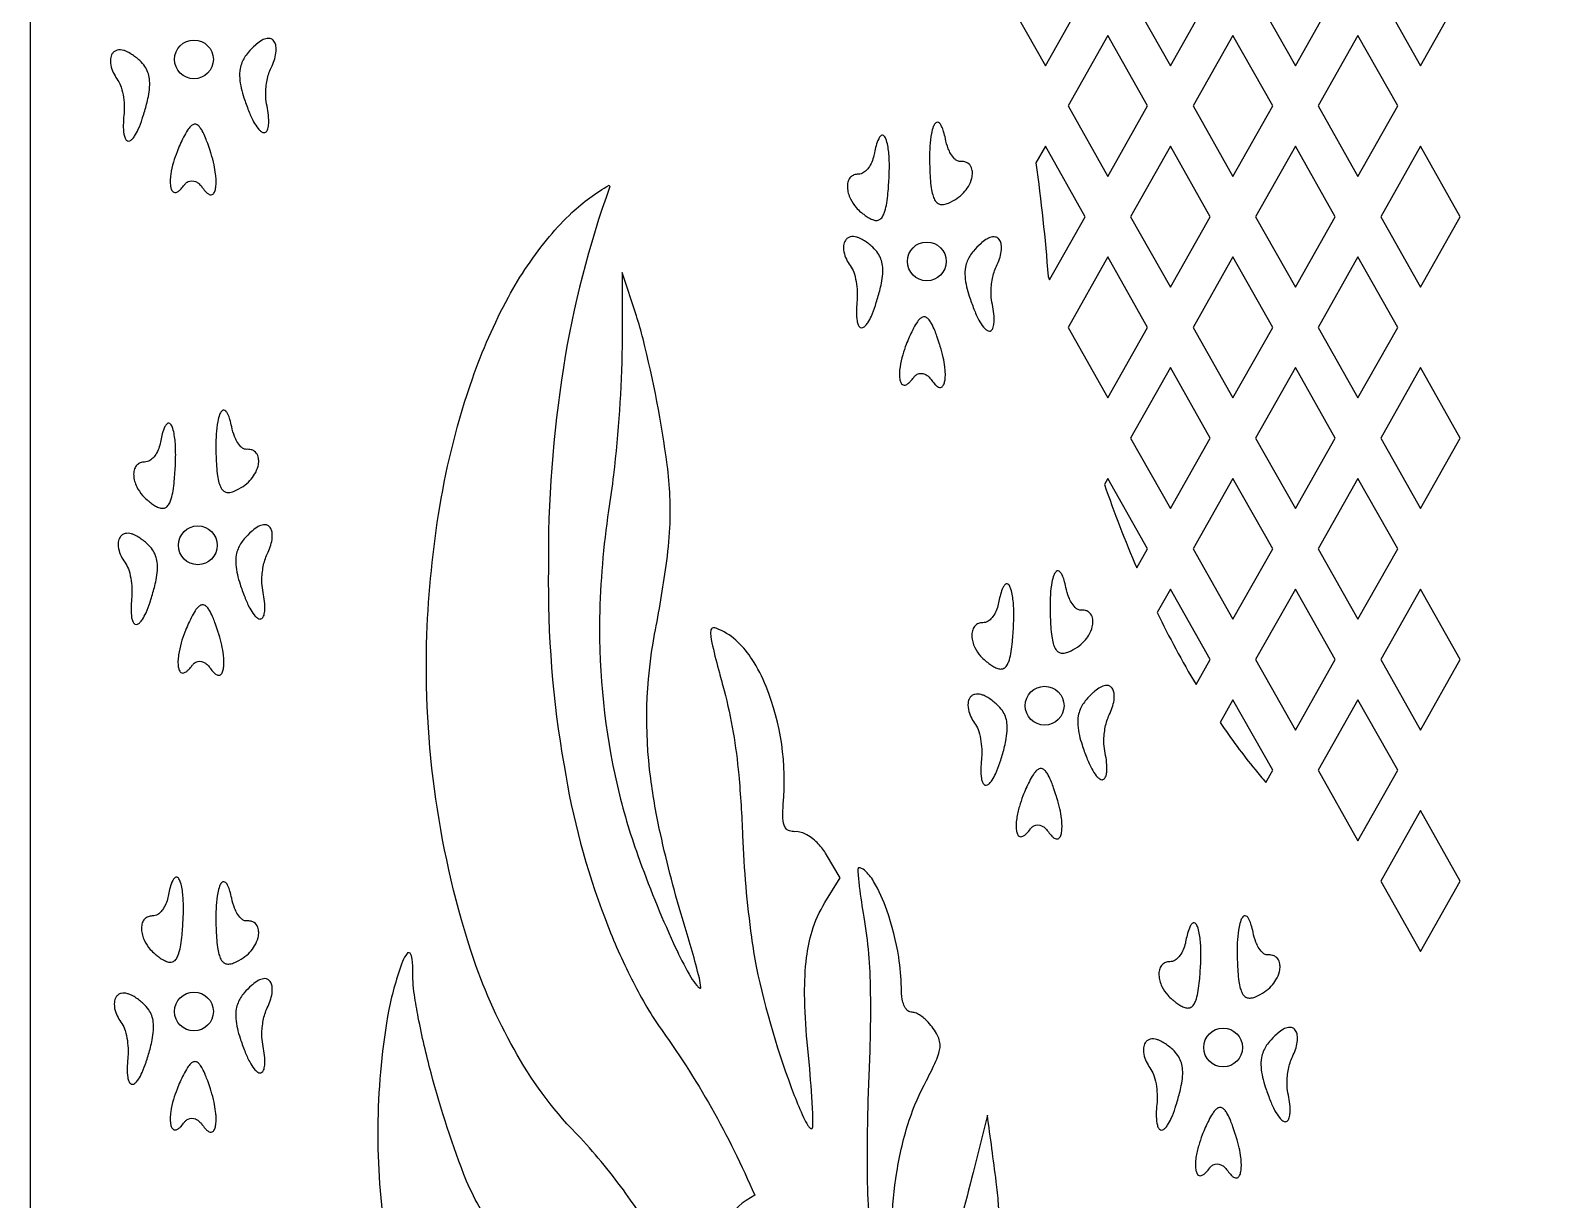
# Model space of a CAD drawing. Header units: millimetres. Extents: x 0 to 1000, y 0 to 2000.
# Drawn here: x 0 to 490, y 1111.4 to 1491.1 of the extents above; entities that cross this region are included whole.
import ezdxf

# ---------------------------------------------------------------- set-up
doc = ezdxf.new("R2010")
doc.units = ezdxf.units.MM
doc.layers.add('Layer_1', color=70, linetype='Continuous')

msp = doc.modelspace()

# ---------------------------------------------------------------- linework, layer by layer
at = {"layer": 'Layer_1'}
for points in [[(500, 0), (1000, 0), (1000, 2000), (500, 2000), (0, 2000), (0, 0)], [(316.8, 1502.42), (329.72, 1479.55), (342.65, 1502.42), (329.72, 1525.3)], [(357.41, 1502.42), (370.34, 1479.55), (383.26, 1502.42), (370.34, 1525.3)], [(398.03, 1502.42), (410.95, 1479.55), (423.88, 1502.42), (410.95, 1525.3)], [(438.64, 1502.42), (451.57, 1479.55), (464.49, 1502.42), (451.57, 1525.3)], [(337.11, 1466.48), (350.03, 1443.6), (362.95, 1466.48), (350.03, 1489.35)], [(377.72, 1466.48), (390.64, 1443.6), (403.57, 1466.48), (390.64, 1489.35)], [(418.34, 1466.48), (431.26, 1443.6), (444.18, 1466.48), (431.26, 1489.35)], [(357.41, 1430.53), (370.34, 1407.66), (383.26, 1430.53), (370.34, 1453.41)], [(398.03, 1430.53), (410.95, 1407.66), (423.88, 1430.53), (410.95, 1453.41)], [(438.64, 1430.53), (451.57, 1407.66), (464.49, 1430.53), (451.57, 1453.41)], [(337.11, 1394.59), (350.03, 1371.71), (362.95, 1394.59), (350.03, 1417.46)], [(377.72, 1394.59), (390.64, 1371.71), (403.57, 1394.59), (390.64, 1417.46)], [(418.34, 1394.59), (431.26, 1371.71), (444.18, 1394.59), (431.26, 1417.46)], [(357.41, 1358.64), (370.34, 1335.77), (383.26, 1358.64), (370.34, 1381.52)], [(398.03, 1358.64), (410.95, 1335.77), (423.88, 1358.64), (410.95, 1381.52)], [(438.64, 1358.64), (451.57, 1335.77), (464.49, 1358.64), (451.57, 1381.52)], [(377.72, 1322.7), (390.64, 1299.82), (403.57, 1322.7), (390.64, 1345.57)], [(418.34, 1322.7), (431.26, 1299.82), (444.18, 1322.7), (431.26, 1345.57)], [(398.03, 1286.75), (410.95, 1263.88), (423.88, 1286.75), (410.95, 1309.63)], [(438.64, 1286.75), (451.57, 1263.88), (464.49, 1286.75), (451.57, 1309.63)], [(418.34, 1250.81), (431.26, 1227.93), (444.18, 1250.81), (431.26, 1273.68)], [(438.64, 1214.86), (451.57, 1191.99), (464.49, 1214.86), (451.57, 1237.74)]]:
    msp.add_lwpolyline(points, close=True, dxfattribs=at)
for points in [[(73.34, 1486.38, 0.038793), (73.14, 1486.2, 0.04078), (70.77, 1483.8, 0.032761), (69.61, 1482.21, 0.038108), (68.77, 1480.57, 0.047017), (68.19, 1478.61, 0.063371), (68.05, 1475.5, 0.04056), (68.56, 1472.24, 0.021983), (69.44, 1469.14, 0.015639), (70.94, 1464.96, 0.032929), (72.56, 1461.38, 0.052371), (74.04, 1459.13, 0.021125), (74.5, 1458.61, 0.056068), (75.18, 1458.08, 0.156078), (75.98, 1457.82, 0.103074), (76.2, 1457.85, 0.164159), (76.82, 1458.3, 0.060745), (77.06, 1458.72, 0.057886), (77.31, 1459.51, 0.049936), (77.49, 1461.15, 0.039473), (77.31, 1464.24, 0.018341), (76.81, 1467.16, -0.049266), (76.52, 1470.27, -0.049633), (76.98, 1474.88, -0.06804), (78.28, 1478.91, 0.02813), (79.24, 1481.24, 0.041221), (79.81, 1483.64, 0.07491), (79.81, 1485.98, 0.080987), (79.4, 1487.21, 0.072835), (78.91, 1487.85, 0.118953), (77.97, 1488.36, 0.098647), (77.01, 1488.4, 0.094901), (75.3, 1487.81, 0.056161), (73.54, 1486.56, 0.035978)], [(36.52, 1462.7, 0.014943), (37.81, 1467.06, 0.014021), (38.38, 1469.54, 0.029729), (38.79, 1472.62, 0.046587), (38.73, 1475.3, 0.120005), (37.24, 1479.31, 0.056393), (35.58, 1481.21, 0.041882), (32.84, 1483.32, 0.050278), (31.28, 1484.18, 0.024175), (30.38, 1484.51, 0.12611), (28.28, 1484.59, 0.083956), (27.36, 1484.18, 0.088266), (26.67, 1483.46, 0.107088), (26.08, 1481.79, 0.098044), (26.35, 1479.04, 0.057263), (27.28, 1476.76, 0.03503), (28.52, 1474.8, -0.074013), (29.59, 1472.53, -0.069886), (30.55, 1465.97, -0.025838), (30.43, 1463.45, 0.020619), (30.24, 1460.29, 0.045193), (30.44, 1457.29, 0.053308), (30.81, 1456.06, 0.040728), (31.04, 1455.62, 0.084113), (31.39, 1455.26, 0.055747), (31.59, 1455.14, 0.188251), (32.38, 1455.18, 0.078057), (33.1, 1455.7, 0.060364), (33.91, 1456.7, 0.039837), (35.11, 1458.91, 0.028039), (36.4, 1462.32, 0.000156)], [(58.64, 1451.32, 0.018198), (58.52, 1451.69, 0.009426), (57.66, 1454.27, 0.006986), (56.97, 1456.09, 0.028038), (55.9, 1458.38, 0.040802), (55.13, 1459.54, 0.06597), (54.52, 1460.16, 0.060097), (54.04, 1460.45, 0.187513), (53.01, 1460.45, 0.089629), (52.22, 1459.95, 0.064209), (51.09, 1458.59, 0.03148), (49.79, 1456.31, 0.022134), (47.69, 1451.61, 0.022417), (46.53, 1448.22, 0.032786), (45.67, 1444.27, 0.027092), (45.49, 1442.19, 0.042974), (45.59, 1440.37, 0.058106), (45.91, 1439.25, 0.073107), (46.2, 1438.77, 0.115381), (46.7, 1438.44, 0.167601), (47.37, 1438.42, 0.076347), (48.32, 1438.91, 0.041617), (48.99, 1439.53, 0.032451), (50.11, 1440.88, -0.062906), (50.77, 1441.58, -0.056526), (51.29, 1441.91, -0.214059), (53.74, 1441.92, -0.066513), (54.65, 1441.37, -0.059512), (55.61, 1440.41, -0.020836), (55.98, 1439.91, 0.043382), (57.14, 1438.5, 0.06787), (57.87, 1437.91, 0.065483), (58.47, 1437.65, 0.148657), (59.11, 1437.71, 0.086911), (59.51, 1437.98, 0.100363), (60.07, 1439.04, 0.047874), (60.34, 1440.52, 0.031549), (60.38, 1442.56, 0.016758), (60.24, 1444.29, 0.025933), (59.71, 1447.39, 0.024379), (58.76, 1450.94, 0.016674)], [(292.11, 1448.93, 0.003253), (292.17, 1446.21, 0.008435), (292.32, 1443.01, 0.019316), (292.65, 1439.87, 0.031207), (293.13, 1437.6, 0.05063), (293.76, 1436.02, 0.053508), (294.25, 1435.32, 0.075922), (294.91, 1434.78, 0.064269), (295.39, 1434.57, 0.115785), (296.69, 1434.5, 0.064739), (298.22, 1434.96, 0.042017), (300.96, 1436.46, 0.058412), (303.19, 1438.33, 0.051084), (304.71, 1440.35, 0.076814), (305.83, 1443.04, 0.067461), (306.03, 1444.82, 0.028547), (305.97, 1445.54, 0.062626), (305.73, 1446.41, 0.154826), (304.56, 1447.9, 0.100811), (303.56, 1448.34, 0.072514), (302.02, 1448.47, -0.13496), (300.96, 1448.76, -0.075147), (300.24, 1449.33, -0.064024), (298.96, 1451.03, -0.037081), (298.21, 1452.6, -0.048426), (297.26, 1455.82, 0.023121), (296.67, 1458.17, 0.047414), (296.03, 1459.84, 0.021174), (295.75, 1460.35, 0.037552), (295.52, 1460.69, 0.08105), (295.07, 1461.09, 0.234329), (294.37, 1461.16, 0.124177), (293.92, 1460.81, 0.076339), (293.34, 1459.77, 0.045949), (292.72, 1457.56, 0.031898), (292.21, 1453.44, 0.01947), (292.11, 1449.39, 0.000845)], [(270.02, 1431.86, 0.042238), (270.22, 1431.7, 0.006861), (271.22, 1430.93, 0.031859), (272.56, 1430.07, 0.059579), (273.87, 1429.48, 0.103765), (275.07, 1429.34, 0.10879), (275.84, 1429.59, 0.056634), (276.32, 1429.93, 0.085792), (277.14, 1431.11, 0.04246), (277.61, 1432.35, 0.03427), (278.2, 1434.97, 0.017922), (278.61, 1438.18, 0.012139), (278.98, 1443.64, 0.020155), (279.04, 1448.55, 0.033254), (278.63, 1453.14, 0.036316), (278.14, 1455.24, 0.057031), (277.61, 1456.42, 0.099605), (277.17, 1456.88, 0.242127), (276.56, 1456.96, 0.078306), (276.25, 1456.74, 0.103568), (275.59, 1455.86, 0.051956), (274.73, 1453.54, 0.017994), (274.2, 1451.31, 0.003662), (274.01, 1450.35, -0.109523), (272.25, 1446.35, -0.050835), (271.34, 1445.35, -0.038069), (270.71, 1444.87, -0.144603), (268.95, 1444.36, 0.076481), (267.56, 1444.09, 0.095384), (266.49, 1443.37, 0.05498), (266.24, 1443.1, 0.097739), (265.59, 1441.73, 0.078518), (265.42, 1439.99, 0.058011), (265.72, 1438.16, 0.049878), (266.42, 1436.32, 0.067216), (268.29, 1433.5, 0.047121), (269.81, 1432.03, 0.038354)], [(331.05, 1410.01), (342.65, 1430.53), (329.72, 1453.41), (326.66, 1447.99, -0.015692), (330.62, 1411.1)], [(144.06, 1189.39, -0.088895), (128.86, 1294.88, -0.031216), (133.04, 1336.38, -0.042227), (143.63, 1377.94, -0.039477), (155.32, 1404.41, -0.04925), (168.68, 1424.11, -0.028509), (175.97, 1431.86, -0.056392), (188.09, 1440.8), (188.31, 1440.37, 0.047523), (173.19, 1381.55, 0.042107), (168.32, 1316.17, 0.047214), (173.4, 1252.36, 0.051657), (186.7, 1202.71, 0.025078), (194.74, 1184.17, 0.028862), (204.05, 1167.91, -0.056942), (235.32, 1112.84, 0.113857), (225.66, 1104.51, 0.060058), (220.26, 1095.19, 0.0545), (214.81, 1078.33, 0.039583), (193.52, 1113.39, 0.029286), (178.72, 1131.44, -0.066303), (158.21, 1158.39, -0.047569)], [(274.63, 1402.08, 0.014943), (275.91, 1406.45, 0.014021), (276.48, 1408.92, 0.029729), (276.9, 1412, 0.046587), (276.84, 1414.68, 0.120005), (275.35, 1418.69, 0.056393), (273.69, 1420.59, 0.041882), (270.95, 1422.7, 0.050278), (269.39, 1423.56, 0.024175), (268.48, 1423.89, 0.12611), (266.38, 1423.97, 0.083956), (265.47, 1423.56, 0.088266), (264.78, 1422.84, 0.107088), (264.19, 1421.17, 0.098044), (264.46, 1418.42, 0.057263), (265.39, 1416.14, 0.03503), (266.63, 1414.18, -0.074013), (267.7, 1411.91, -0.069886), (268.65, 1405.35, -0.025838), (268.54, 1402.83, 0.020619), (268.34, 1399.67, 0.045193), (268.55, 1396.67, 0.053308), (268.91, 1395.45, 0.040728), (269.15, 1395, 0.084113), (269.5, 1394.64, 0.055747), (269.7, 1394.52, 0.188251), (270.49, 1394.56, 0.078057), (271.21, 1395.08, 0.060364), (272.02, 1396.09, 0.039837), (273.22, 1398.29, 0.028039), (274.51, 1401.7, 0.000156)], [(308.93, 1421.95, 0.038793), (308.73, 1421.77, 0.04078), (306.36, 1419.37, 0.032761), (305.19, 1417.77, 0.038108), (304.35, 1416.14, 0.047017), (303.78, 1414.18, 0.063371), (303.63, 1411.06, 0.04056), (304.15, 1407.8, 0.021983), (305.02, 1404.71, 0.015639), (306.52, 1400.53, 0.032929), (308.15, 1396.95, 0.052371), (309.62, 1394.7, 0.021125), (310.09, 1394.18, 0.056068), (310.76, 1393.64, 0.156078), (311.56, 1393.39, 0.103074), (311.79, 1393.42, 0.164159), (312.41, 1393.86, 0.060745), (312.65, 1394.28, 0.057886), (312.9, 1395.07, 0.049936), (313.08, 1396.72, 0.039473), (312.89, 1399.8, 0.018341), (312.39, 1402.73, -0.049266), (312.1, 1405.83, -0.049633), (312.56, 1410.45, -0.06804), (313.86, 1414.47, 0.02813), (314.82, 1416.81, 0.041221), (315.4, 1419.21, 0.07491), (315.4, 1421.54, 0.080987), (314.99, 1422.77, 0.072835), (314.5, 1423.42, 0.118953), (313.56, 1423.93, 0.098647), (312.59, 1423.96, 0.094901), (310.89, 1423.38, 0.056161), (309.13, 1422.12, 0.035978)], [(210.09, 1192.27, 0.021012), (214.62, 1183.59, 0.036475), (216.52, 1180.9, 0.074652), (217.34, 1180.2, 0.097828), (217.72, 1180.07, 0.234805), (217.83, 1180.33, 0.049219), (217.34, 1183.31, 0.017044), (212.42, 1200.82, -0.019371), (204.69, 1230.28, -0.020525), (201.55, 1248.1, -0.078569), (202.81, 1294.96, 0.012194), (206.57, 1317.32, 0.020216), (207.79, 1329.57, 0.045308), (206.89, 1349.97, 0.028006), (199.06, 1390.88, 0.014709), (196.89, 1398.39), (192.27, 1412.44), (192.27, 1388.5, -0.024667), (189.46, 1346.74, -0.007562), (187.88, 1335.15, 0.032138), (184.95, 1300.24, 0.060237), (190.71, 1245.68, 0.029407), (197.39, 1223.11, 0.022833), (209, 1194.58), (210.08, 1192.3)], [(295.49, 1388.79, 0.018198), (295.37, 1389.17, 0.009426), (294.51, 1391.74, 0.006986), (293.81, 1393.56, 0.028038), (292.75, 1395.85, 0.040802), (291.98, 1397.02, 0.06597), (291.37, 1397.64, 0.060097), (290.89, 1397.92, 0.187513), (289.86, 1397.93, 0.089629), (289.07, 1397.43, 0.064209), (287.94, 1396.07, 0.03148), (286.64, 1393.78, 0.022134), (284.54, 1389.09, 0.022417), (283.38, 1385.7, 0.032786), (282.52, 1381.75, 0.027092), (282.33, 1379.67, 0.042974), (282.43, 1377.84, 0.058106), (282.75, 1376.72, 0.073107), (283.05, 1376.25, 0.115381), (283.55, 1375.91, 0.167601), (284.22, 1375.89, 0.076347), (285.17, 1376.39, 0.041617), (285.84, 1377, 0.032451), (286.96, 1378.35, -0.062906), (287.61, 1379.05, -0.056526), (288.13, 1379.38, -0.214059), (290.58, 1379.39, -0.066513), (291.5, 1378.84, -0.059512), (292.46, 1377.88, -0.020836), (292.83, 1377.38, 0.043382), (293.98, 1375.97, 0.06787), (294.71, 1375.38, 0.065483), (295.32, 1375.12, 0.148657), (295.95, 1375.18, 0.086911), (296.36, 1375.46, 0.100363), (296.92, 1376.51, 0.047874), (297.19, 1377.99, 0.031549), (297.23, 1380.04, 0.016758), (297.08, 1381.77, 0.025933), (296.55, 1384.86, 0.024379), (295.61, 1388.41, 0.016674)], [(60.31, 1355.47, 0.003253), (60.36, 1352.75, 0.008435), (60.52, 1349.54, 0.019316), (60.85, 1346.4, 0.031207), (61.32, 1344.13, 0.05063), (61.95, 1342.56, 0.053508), (62.44, 1341.86, 0.075922), (63.11, 1341.31, 0.064269), (63.59, 1341.11, 0.115785), (64.88, 1341.04, 0.064739), (66.42, 1341.5, 0.042017), (69.16, 1342.99, 0.058412), (71.38, 1344.86, 0.051084), (72.9, 1346.89, 0.076814), (74.02, 1349.57, 0.067461), (74.22, 1351.35, 0.028547), (74.17, 1352.07, 0.062626), (73.92, 1352.95, 0.154826), (72.76, 1354.43, 0.100811), (71.76, 1354.88, 0.072514), (70.22, 1355, -0.13496), (69.15, 1355.3, -0.075147), (68.44, 1355.87, -0.064024), (67.16, 1357.57, -0.037081), (66.41, 1359.13, -0.048426), (65.46, 1362.36, 0.023121), (64.86, 1364.71, 0.047414), (64.22, 1366.37, 0.021174), (63.95, 1366.88, 0.037552), (63.71, 1367.23, 0.08105), (63.26, 1367.63, 0.234329), (62.57, 1367.7, 0.124177), (62.11, 1367.34, 0.076339), (61.53, 1366.3, 0.045949), (60.91, 1364.09, 0.031898), (60.41, 1359.97, 0.01947), (60.31, 1355.92, 0.000845)], [(38.21, 1338.4, 0.042238), (38.41, 1338.24, 0.006861), (39.42, 1337.46, 0.031859), (40.75, 1336.6, 0.059579), (42.07, 1336.02, 0.103765), (43.26, 1335.88, 0.10879), (44.04, 1336.12, 0.056634), (44.51, 1336.46, 0.085792), (45.33, 1337.64, 0.04246), (45.81, 1338.89, 0.03427), (46.4, 1341.51, 0.017922), (46.81, 1344.72, 0.012139), (47.18, 1350.17, 0.020155), (47.23, 1355.09, 0.033254), (46.82, 1359.68, 0.036316), (46.34, 1361.77, 0.057031), (45.81, 1362.95, 0.099605), (45.36, 1363.42, 0.242127), (44.76, 1363.49, 0.078306), (44.45, 1363.28, 0.103568), (43.79, 1362.39, 0.051956), (42.92, 1360.07, 0.017994), (42.4, 1357.84, 0.003662), (42.2, 1356.88, -0.109523), (40.45, 1352.89, -0.050835), (39.54, 1351.89, -0.038069), (38.91, 1351.4, -0.144603), (37.15, 1350.89, 0.076481), (35.76, 1350.63, 0.095384), (34.68, 1349.91, 0.05498), (34.44, 1349.63, 0.097739), (33.79, 1348.27, 0.078518), (33.62, 1346.52, 0.058011), (33.92, 1344.7, 0.049878), (34.61, 1342.86, 0.067216), (36.49, 1340.04, 0.047121), (38.01, 1338.57, 0.038354)], [(348.92, 1343.6, 0.018536), (359.44, 1316.48), (362.95, 1322.7), (350.03, 1345.57)], [(72.08, 1328.48, 0.038793), (71.88, 1328.31, 0.04078), (69.51, 1325.9, 0.032761), (68.35, 1324.31, 0.038108), (67.51, 1322.67, 0.047017), (66.93, 1320.71, 0.063371), (66.79, 1317.6, 0.04056), (67.3, 1314.34, 0.021983), (68.18, 1311.24, 0.015639), (69.68, 1307.07, 0.032929), (71.3, 1303.49, 0.052371), (72.77, 1301.23, 0.021125), (73.24, 1300.71, 0.056068), (73.92, 1300.18, 0.156078), (74.71, 1299.92, 0.103074), (74.94, 1299.95, 0.164159), (75.56, 1300.4, 0.060745), (75.8, 1300.82, 0.057886), (76.05, 1301.61, 0.049936), (76.23, 1303.25, 0.039473), (76.05, 1306.34, 0.018341), (75.54, 1309.26, -0.049266), (75.26, 1312.37, -0.049633), (75.72, 1316.98, -0.06804), (77.01, 1321.01, 0.02813), (77.98, 1323.34, 0.041221), (78.55, 1325.74, 0.07491), (78.55, 1328.08, 0.080987), (78.14, 1329.31, 0.072835), (77.65, 1329.95, 0.118953), (76.71, 1330.46, 0.098647), (75.75, 1330.5, 0.094901), (74.04, 1329.91, 0.056161), (72.28, 1328.66, 0.035978)], [(39.05, 1305.75, 0.014943), (40.33, 1310.12, 0.014021), (40.9, 1312.6, 0.029729), (41.31, 1315.67, 0.046587), (41.25, 1318.35, 0.120005), (39.76, 1322.36, 0.056393), (38.1, 1324.26, 0.041882), (35.36, 1326.38, 0.050278), (33.8, 1327.24, 0.024175), (32.9, 1327.56, 0.12611), (30.8, 1327.65, 0.083956), (29.89, 1327.23, 0.088266), (29.19, 1326.51, 0.107088), (28.61, 1324.85, 0.098044), (28.87, 1322.09, 0.057263), (29.8, 1319.82, 0.03503), (31.05, 1317.86, -0.074013), (32.11, 1315.58, -0.069886), (33.07, 1309.02, -0.025838), (32.95, 1306.51, 0.020619), (32.76, 1303.34, 0.045193), (32.96, 1300.34, 0.053308), (33.33, 1299.12, 0.040728), (33.57, 1298.68, 0.084113), (33.91, 1298.31, 0.055747), (34.11, 1298.2, 0.188251), (34.9, 1298.23, 0.078057), (35.62, 1298.76, 0.060364), (36.43, 1299.76, 0.039837), (37.63, 1301.97, 0.028039), (38.92, 1305.38, 0.000156)], [(331.27, 1303.28, 0.003253), (331.32, 1300.56, 0.008435), (331.48, 1297.36, 0.019316), (331.81, 1294.22, 0.031207), (332.28, 1291.95, 0.05063), (332.91, 1290.37, 0.053508), (333.4, 1289.67, 0.075922), (334.07, 1289.13, 0.064269), (334.55, 1288.92, 0.115785), (335.85, 1288.85, 0.064739), (337.38, 1289.31, 0.042017), (340.12, 1290.81, 0.058412), (342.34, 1292.68, 0.051084), (343.86, 1294.7, 0.076814), (344.98, 1297.39, 0.067461), (345.19, 1299.17, 0.028547), (345.13, 1299.89, 0.062626), (344.88, 1300.76, 0.154826), (343.72, 1302.25, 0.100811), (342.72, 1302.69, 0.072514), (341.18, 1302.82, -0.13496), (340.11, 1303.11, -0.075147), (339.4, 1303.68, -0.064024), (338.12, 1305.38, -0.037081), (337.37, 1306.95, -0.048426), (336.42, 1310.17, 0.023121), (335.82, 1312.52, 0.047414), (335.18, 1314.19, 0.021174), (334.91, 1314.7, 0.037552), (334.67, 1315.04, 0.08105), (334.22, 1315.44, 0.234329), (333.53, 1315.51, 0.124177), (333.08, 1315.16, 0.076339), (332.49, 1314.12, 0.045949), (331.87, 1311.91, 0.031898), (331.37, 1307.79, 0.01947), (331.27, 1303.74, 0.000845)], [(310.43, 1286.21, 0.042238), (310.64, 1286.05, 0.006861), (311.64, 1285.28, 0.031859), (312.97, 1284.42, 0.059579), (314.29, 1283.83, 0.103765), (315.49, 1283.69, 0.10879), (316.26, 1283.94, 0.056634), (316.74, 1284.28, 0.085792), (317.55, 1285.46, 0.04246), (318.03, 1286.7, 0.03427), (318.62, 1289.32, 0.017922), (319.03, 1292.53, 0.012139), (319.4, 1297.99, 0.020155), (319.46, 1302.9, 0.033254), (319.05, 1307.49, 0.036316), (318.56, 1309.59, 0.057031), (318.03, 1310.77, 0.099605), (317.59, 1311.23, 0.242127), (316.98, 1311.31, 0.078306), (316.67, 1311.09, 0.103568), (316.01, 1310.21, 0.051956), (315.15, 1307.89, 0.017994), (314.62, 1305.66, 0.003662), (314.43, 1304.7, -0.109523), (312.67, 1300.7, -0.050835), (311.76, 1299.7, -0.038069), (311.13, 1299.22, -0.144603), (309.37, 1298.71, 0.076481), (307.98, 1298.44, 0.095384), (306.9, 1297.72, 0.05498), (306.66, 1297.45, 0.097739), (306.01, 1296.08, 0.078518), (305.84, 1294.34, 0.058011), (306.14, 1292.51, 0.049878), (306.83, 1290.67, 0.067216), (308.71, 1287.85, 0.047121), (310.23, 1286.38, 0.038354)], [(366.05, 1302.04, 0.022542), (378.67, 1278.63), (383.26, 1286.75), (370.34, 1309.63)], [(61.16, 1295.33, 0.018198), (61.04, 1295.7, 0.009426), (60.18, 1298.28, 0.006986), (59.49, 1300.1, 0.028038), (58.42, 1302.39, 0.040802), (57.66, 1303.55, 0.06597), (57.04, 1304.17, 0.060097), (56.56, 1304.46, 0.187513), (55.53, 1304.46, 0.089629), (54.74, 1303.96, 0.064209), (53.61, 1302.6, 0.03148), (52.31, 1300.32, 0.022134), (50.21, 1295.62, 0.022417), (49.05, 1292.23, 0.032786), (48.19, 1288.28, 0.027092), (48.01, 1286.2, 0.042974), (48.11, 1284.37, 0.058106), (48.43, 1283.26, 0.073107), (48.72, 1282.78, 0.115381), (49.22, 1282.44, 0.167601), (49.9, 1282.43, 0.076347), (50.84, 1282.92, 0.041617), (51.51, 1283.54, 0.032451), (52.63, 1284.89, -0.062906), (53.29, 1285.59, -0.056526), (53.81, 1285.92, -0.214059), (56.26, 1285.93, -0.066513), (57.17, 1285.38, -0.059512), (58.14, 1284.42, -0.020836), (58.5, 1283.92, 0.043382), (59.66, 1282.51, 0.06787), (60.39, 1281.92, 0.065483), (60.99, 1281.66, 0.148657), (61.63, 1281.72, 0.086911), (62.03, 1281.99, 0.100363), (62.59, 1283.05, 0.047874), (62.86, 1284.53, 0.031549), (62.91, 1286.57, 0.016758), (62.76, 1288.3, 0.025933), (62.23, 1291.4, 0.024379), (61.28, 1294.95, 0.016674)], [(244.59, 1239.78, 0.118734), (239.04, 1278.05, 0.042742), (234.5, 1286.81, 0.058372), (229.89, 1292.44, 0.087262), (223.72, 1296.53, 0.111278), (221.89, 1297.06, 0.308444), (221.25, 1296.7, 0.129544), (221, 1295.33, 0.043569), (221.65, 1291.19, 0.011946), (223.84, 1282.46, 0.002127), (225.38, 1276.76, -0.04112), (230.13, 1249.3, -0.013973), (231.36, 1229.64, 0.024111), (234.26, 1196.63, 0.01129), (235.81, 1187.08, 0.039876), (248.18, 1145.26, 0.014845), (251.18, 1138.13, 0.028154), (252.63, 1135.47, 0.055934), (253.33, 1134.6, 0.101097), (253.72, 1134.38, 0.309749), (254.1, 1134.73, -0.042333), (254.15, 1134.96, 0.03068), (254.18, 1139.34, 0.011396), (253.18, 1153.89), (252.34, 1162.7, -0.019244), (251.54, 1178.11, -0.031436), (252.17, 1190.07, -0.04336), (253.94, 1198.53, -0.066305), (258.14, 1207.84), (263.12, 1215.94), (258.66, 1223.41, 0.06015), (255.97, 1226.9, 0.076819), (252.3, 1229.84, 0.152222), (248.4, 1230.88, -0.05654), (246.57, 1231.13, -0.093035), (245.62, 1231.66, -0.16602), (244.58, 1234.41, -0.036014), (244.5, 1237.93, -0.00884)], [(315.05, 1253.57, 0.014943), (316.33, 1257.94, 0.014021), (316.9, 1260.41, 0.029729), (317.32, 1263.49, 0.046587), (317.26, 1266.17, 0.120005), (315.76, 1270.18, 0.056393), (314.1, 1272.08, 0.041882), (311.37, 1274.19, 0.050278), (309.81, 1275.05, 0.024175), (308.9, 1275.38, 0.12611), (306.8, 1275.46, 0.083956), (305.89, 1275.05, 0.088266), (305.2, 1274.33, 0.107088), (304.61, 1272.66, 0.098044), (304.88, 1269.91, 0.057263), (305.8, 1267.63, 0.03503), (307.05, 1265.67, -0.074013), (308.11, 1263.4, -0.069886), (309.07, 1256.84, -0.025838), (308.95, 1254.32, 0.020619), (308.76, 1251.16, 0.045193), (308.97, 1248.16, 0.053308), (309.33, 1246.94, 0.040728), (309.57, 1246.49, 0.084113), (309.91, 1246.13, 0.055747), (310.11, 1246.01, 0.188251), (310.91, 1246.05, 0.078057), (311.63, 1246.57, 0.060364), (312.43, 1247.58, 0.039837), (313.63, 1249.78, 0.028039), (314.93, 1253.19, 0.000156)], [(345.56, 1276.3, 0.038793), (345.36, 1276.12, 0.04078), (342.99, 1273.72, 0.032761), (341.83, 1272.12, 0.038108), (340.99, 1270.49, 0.047017), (340.41, 1268.53, 0.063371), (340.27, 1265.41, 0.04056), (340.78, 1262.15, 0.021983), (341.66, 1259.06, 0.015639), (343.16, 1254.88, 0.032929), (344.79, 1251.3, 0.052371), (346.26, 1249.05, 0.021125), (346.72, 1248.53, 0.056068), (347.4, 1247.99, 0.156078), (348.2, 1247.74, 0.103074), (348.43, 1247.77, 0.164159), (349.04, 1248.21, 0.060745), (349.28, 1248.63, 0.057886), (349.53, 1249.42, 0.049936), (349.72, 1251.07, 0.039473), (349.53, 1254.15, 0.018341), (349.03, 1257.08, -0.049266), (348.74, 1260.18, -0.049633), (349.2, 1264.8, -0.06804), (350.5, 1268.82, 0.02813), (351.46, 1271.16, 0.041221), (352.03, 1273.56, 0.07491), (352.03, 1275.89, 0.080987), (351.62, 1277.12, 0.072835), (351.13, 1277.77, 0.118953), (350.2, 1278.28, 0.098647), (349.23, 1278.31, 0.094901), (347.53, 1277.73, 0.056161), (345.76, 1276.47, 0.035978)], [(403.57, 1250.81), (390.64, 1273.68), (386.5, 1266.34, 0.022291), (397.84, 1251.02, 0.006686), (401.33, 1246.84)], [(333.38, 1242.19, 0.018198), (333.26, 1242.56, 0.009426), (332.4, 1245.14, 0.006986), (331.71, 1246.96, 0.028038), (330.65, 1249.25, 0.040802), (329.88, 1250.41, 0.06597), (329.27, 1251.03, 0.060097), (328.78, 1251.32, 0.187513), (327.75, 1251.32, 0.089629), (326.97, 1250.82, 0.064209), (325.84, 1249.46, 0.03148), (324.53, 1247.18, 0.022134), (322.44, 1242.48, 0.022417), (321.28, 1239.09, 0.032786), (320.41, 1235.14, 0.027092), (320.23, 1233.06, 0.042974), (320.33, 1231.24, 0.058106), (320.65, 1230.12, 0.073107), (320.94, 1229.65, 0.115381), (321.44, 1229.31, 0.167601), (322.12, 1229.29, 0.076347), (323.06, 1229.78, 0.041617), (323.73, 1230.4, 0.032451), (324.85, 1231.75, -0.062906), (325.51, 1232.45, -0.056526), (326.03, 1232.78, -0.214059), (328.48, 1232.79, -0.066513), (329.4, 1232.24, -0.059512), (330.36, 1231.28, -0.020836), (330.72, 1230.78, 0.043382), (331.88, 1229.37, 0.06787), (332.61, 1228.78, 0.065483), (333.22, 1228.52, 0.148657), (333.85, 1228.58, 0.086911), (334.26, 1228.86, 0.100363), (334.82, 1229.91, 0.047874), (335.09, 1231.39, 0.031549), (335.13, 1233.43, 0.016758), (334.98, 1235.16, 0.025933), (334.45, 1238.26, 0.024379), (333.5, 1241.81, 0.016674)], [(40.73, 1191.03, 0.042238), (40.93, 1190.86, 0.006861), (41.94, 1190.09, 0.031859), (43.27, 1189.23, 0.059579), (44.59, 1188.64, 0.103765), (45.79, 1188.5, 0.10879), (46.56, 1188.75, 0.056634), (47.04, 1189.09, 0.085792), (47.85, 1190.27, 0.04246), (48.33, 1191.51, 0.03427), (48.92, 1194.13, 0.017922), (49.33, 1197.34, 0.012139), (49.7, 1202.8, 0.020155), (49.75, 1207.72, 0.033254), (49.35, 1212.31, 0.036316), (48.86, 1214.4, 0.057031), (48.33, 1215.58, 0.099605), (47.88, 1216.04, 0.242127), (47.28, 1216.12, 0.078306), (46.97, 1215.9, 0.103568), (46.31, 1215.02, 0.051956), (45.44, 1212.7, 0.017994), (44.92, 1210.47, 0.003662), (44.73, 1209.51, -0.109523), (42.97, 1205.52, -0.050835), (42.06, 1204.51, -0.038069), (41.43, 1204.03, -0.144603), (39.67, 1203.52, 0.076481), (38.28, 1203.25, 0.095384), (37.2, 1202.53, 0.05498), (36.96, 1202.26, 0.097739), (36.31, 1200.89, 0.078518), (36.14, 1199.15, 0.058011), (36.44, 1197.32, 0.049878), (37.13, 1195.48, 0.067216), (39.01, 1192.67, 0.047121), (40.53, 1191.19, 0.038354)], [(60.31, 1202.37, 0.003253), (60.36, 1199.65, 0.008435), (60.52, 1196.45, 0.019316), (60.85, 1193.31, 0.031207), (61.32, 1191.04, 0.05063), (61.95, 1189.46, 0.053508), (62.44, 1188.76, 0.075922), (63.11, 1188.22, 0.064269), (63.59, 1188.01, 0.115785), (64.88, 1187.94, 0.064739), (66.42, 1188.4, 0.042017), (69.16, 1189.9, 0.058412), (71.38, 1191.77, 0.051084), (72.9, 1193.79, 0.076814), (74.02, 1196.48, 0.067461), (74.22, 1198.26, 0.028547), (74.17, 1198.98, 0.062626), (73.92, 1199.85, 0.154826), (72.76, 1201.34, 0.100811), (71.76, 1201.78, 0.072514), (70.22, 1201.91, -0.13496), (69.15, 1202.2, -0.075147), (68.44, 1202.77, -0.064024), (67.16, 1204.47, -0.037081), (66.41, 1206.04, -0.048426), (65.46, 1209.26, 0.023121), (64.86, 1211.61, 0.047414), (64.22, 1213.28, 0.021174), (63.95, 1213.79, 0.037552), (63.71, 1214.13, 0.08105), (63.26, 1214.53, 0.234329), (62.57, 1214.6, 0.124177), (62.11, 1214.25, 0.076339), (61.53, 1213.21, 0.045949), (60.91, 1211, 0.031898), (60.41, 1206.88, 0.01947), (60.31, 1202.83, 0.000845)], [(371.2, 1176.16, 0.042238), (371.4, 1176, 0.006861), (372.4, 1175.23, 0.031859), (373.74, 1174.36, 0.059579), (375.05, 1173.78, 0.103765), (376.25, 1173.64, 0.10879), (377.02, 1173.88, 0.056634), (377.5, 1174.23, 0.085792), (378.32, 1175.41, 0.04246), (378.79, 1176.65, 0.03427), (379.38, 1179.27, 0.017922), (379.79, 1182.48, 0.012139), (380.17, 1187.94, 0.020155), (380.22, 1192.85, 0.033254), (379.81, 1197.44, 0.036316), (379.32, 1199.54, 0.057031), (378.79, 1200.71, 0.099605), (378.35, 1201.18, 0.242127), (377.74, 1201.25, 0.078306), (377.43, 1201.04, 0.103568), (376.78, 1200.15, 0.051956), (375.91, 1197.83, 0.017994), (375.38, 1195.61, 0.003662), (375.19, 1194.64, -0.109523), (373.43, 1190.65, -0.050835), (372.52, 1189.65, -0.038069), (371.89, 1189.17, -0.144603), (370.13, 1188.65, 0.076481), (368.74, 1188.39, 0.095384), (367.67, 1187.67, 0.05498), (367.42, 1187.4, 0.097739), (366.78, 1186.03, 0.078518), (366.6, 1184.29, 0.058011), (366.9, 1182.46, 0.049878), (367.6, 1180.62, 0.067216), (369.47, 1177.8, 0.047121), (370.99, 1176.33, 0.038354)], [(392.03, 1191.32, 0.003253), (392.09, 1188.6, 0.008435), (392.24, 1185.4, 0.019316), (392.57, 1182.26, 0.031207), (393.05, 1179.99, 0.05063), (393.68, 1178.42, 0.053508), (394.17, 1177.71, 0.075922), (394.83, 1177.17, 0.064269), (395.32, 1176.97, 0.115785), (396.61, 1176.89, 0.064739), (398.14, 1177.35, 0.042017), (400.88, 1178.85, 0.058412), (403.11, 1180.72, 0.051084), (404.63, 1182.74, 0.076814), (405.75, 1185.43, 0.067461), (405.95, 1187.21, 0.028547), (405.89, 1187.93, 0.062626), (405.65, 1188.8, 0.154826), (404.48, 1190.29, 0.100811), (403.48, 1190.73, 0.072514), (401.94, 1190.86, -0.13496), (400.88, 1191.15, -0.075147), (400.16, 1191.72, -0.064024), (398.88, 1193.43, -0.037081), (398.13, 1194.99, -0.048426), (397.19, 1198.21, 0.023121), (396.59, 1200.56, 0.047414), (395.95, 1202.23, 0.021174), (395.67, 1202.74, 0.037552), (395.44, 1203.08, 0.08105), (394.99, 1203.48, 0.234329), (394.29, 1203.55, 0.124177), (393.84, 1203.2, 0.076339), (393.26, 1202.16, 0.045949), (392.64, 1199.95, 0.031898), (392.13, 1195.83, 0.01947), (392.03, 1191.78, 0.000845)], [(72.08, 1181.11, 0.038793), (71.88, 1180.93, 0.04078), (69.51, 1178.53, 0.032761), (68.35, 1176.93, 0.038108), (67.51, 1175.3, 0.047017), (66.93, 1173.34, 0.063371), (66.79, 1170.22, 0.04056), (67.3, 1166.96, 0.021983), (68.18, 1163.87, 0.015639), (69.68, 1159.69, 0.032929), (71.3, 1156.11, 0.052371), (72.77, 1153.86, 0.021125), (73.24, 1153.34, 0.056068), (73.92, 1152.8, 0.156078), (74.71, 1152.55, 0.103074), (74.94, 1152.58, 0.164159), (75.56, 1153.03, 0.060745), (75.8, 1153.44, 0.057886), (76.05, 1154.23, 0.049936), (76.23, 1155.88, 0.039473), (76.05, 1158.96, 0.018341), (75.54, 1161.89, -0.049266), (75.26, 1165, -0.049633), (75.72, 1169.61, -0.06804), (77.01, 1173.64, 0.02813), (77.98, 1175.97, 0.041221), (78.55, 1178.37, 0.07491), (78.55, 1180.7, 0.080987), (78.14, 1181.94, 0.072835), (77.65, 1182.58, 0.118953), (76.71, 1183.09, 0.098647), (75.75, 1183.13, 0.094901), (74.04, 1182.54, 0.056161), (72.28, 1181.29, 0.035978)], [(37.78, 1156.47, 0.014943), (39.07, 1160.84, 0.014021), (39.64, 1163.32, 0.029729), (40.05, 1166.39, 0.046587), (39.99, 1169.07, 0.120005), (38.5, 1173.08, 0.056393), (36.84, 1174.98, 0.041882), (34.1, 1177.1, 0.050278), (32.54, 1177.96, 0.024175), (31.64, 1178.28, 0.12611), (29.54, 1178.37, 0.083956), (28.62, 1177.95, 0.088266), (27.93, 1177.23, 0.107088), (27.34, 1175.57, 0.098044), (27.61, 1172.81, 0.057263), (28.54, 1170.54, 0.03503), (29.79, 1168.58, -0.074013), (30.85, 1166.3, -0.069886), (31.81, 1159.74, -0.025838), (31.69, 1157.23, 0.020619), (31.5, 1154.06, 0.045193), (31.7, 1151.06, 0.053308), (32.07, 1149.84, 0.040728), (32.3, 1149.39, 0.084113), (32.65, 1149.03, 0.055747), (32.85, 1148.92, 0.188251), (33.64, 1148.95, 0.078057), (34.36, 1149.47, 0.060364), (35.17, 1150.48, 0.039837), (36.37, 1152.68, 0.028039), (37.66, 1156.1, 0.000156)], [(405.07, 1165.29, 0.038793), (404.87, 1165.12, 0.04078), (402.49, 1162.71, 0.032761), (401.33, 1161.12, 0.038108), (400.49, 1159.48, 0.047017), (399.92, 1157.52, 0.063371), (399.77, 1154.41, 0.04056), (400.29, 1151.15, 0.021983), (401.16, 1148.05, 0.015639), (402.66, 1143.88, 0.032929), (404.29, 1140.3, 0.052371), (405.76, 1138.04, 0.021125), (406.23, 1137.52, 0.056068), (406.9, 1136.99, 0.156078), (407.7, 1136.73, 0.103074), (407.93, 1136.76, 0.164159), (408.55, 1137.21, 0.060745), (408.78, 1137.63, 0.057886), (409.03, 1138.42, 0.049936), (409.22, 1140.06, 0.039473), (409.03, 1143.15, 0.018341), (408.53, 1146.07, -0.049266), (408.24, 1149.18, -0.049633), (408.7, 1153.79, -0.06804), (410, 1157.82, 0.02813), (410.96, 1160.15, 0.041221), (411.54, 1162.55, 0.07491), (411.54, 1164.89, 0.080987), (411.13, 1166.12, 0.072835), (410.64, 1166.76, 0.118953), (409.7, 1167.27, 0.098647), (408.73, 1167.31, 0.094901), (407.03, 1166.72, 0.056161), (405.27, 1165.47, 0.035978)], [(372.03, 1141.61, 0.014943), (373.31, 1145.98, 0.014021), (373.88, 1148.45, 0.029729), (374.3, 1151.53, 0.046587), (374.24, 1154.21, 0.120005), (372.74, 1158.22, 0.056393), (371.09, 1160.12, 0.041882), (368.35, 1162.23, 0.050278), (366.79, 1163.09, 0.024175), (365.88, 1163.42, 0.12611), (363.78, 1163.5, 0.083956), (362.87, 1163.09, 0.088266), (362.18, 1162.37, 0.107088), (361.59, 1160.7, 0.098044), (361.86, 1157.95, 0.057263), (362.78, 1155.67, 0.03503), (364.03, 1153.71, -0.074013), (365.1, 1151.44, -0.069886), (366.05, 1144.88, -0.025838), (365.94, 1142.36, 0.020619), (365.74, 1139.2, 0.045193), (365.95, 1136.2, 0.053308), (366.31, 1134.98, 0.040728), (366.55, 1134.53, 0.084113), (366.9, 1134.17, 0.055747), (367.1, 1134.05, 0.188251), (367.89, 1134.09, 0.078057), (368.61, 1134.61, 0.060364), (369.42, 1135.62, 0.039837), (370.61, 1137.82, 0.028039), (371.91, 1141.23, 0.000156)], [(58.64, 1147, 0.018198), (58.52, 1147.38, 0.009426), (57.66, 1149.95, 0.006986), (56.97, 1151.77, 0.028038), (55.9, 1154.06, 0.040802), (55.13, 1155.22, 0.06597), (54.52, 1155.84, 0.060097), (54.04, 1156.13, 0.187513), (53.01, 1156.13, 0.089629), (52.22, 1155.64, 0.064209), (51.09, 1154.27, 0.03148), (49.79, 1151.99, 0.022134), (47.69, 1147.3, 0.022417), (46.53, 1143.9, 0.032786), (45.67, 1139.96, 0.027092), (45.49, 1137.87, 0.042974), (45.59, 1136.05, 0.058106), (45.91, 1134.93, 0.073107), (46.2, 1134.46, 0.115381), (46.7, 1134.12, 0.167601), (47.37, 1134.1, 0.076347), (48.32, 1134.59, 0.041617), (48.99, 1135.21, 0.032451), (50.11, 1136.56, -0.062906), (50.77, 1137.26, -0.056526), (51.29, 1137.59, -0.214059), (53.74, 1137.6, -0.066513), (54.65, 1137.05, -0.059512), (55.61, 1136.09, -0.020836), (55.98, 1135.59, 0.043382), (57.14, 1134.18, 0.06787), (57.87, 1133.59, 0.065483), (58.47, 1133.33, 0.148657), (59.11, 1133.39, 0.086911), (59.51, 1133.67, 0.100363), (60.07, 1134.72, 0.047874), (60.34, 1136.2, 0.031549), (60.38, 1138.25, 0.016758), (60.24, 1139.97, 0.025933), (59.71, 1143.07, 0.024379), (58.76, 1146.62, 0.016674)], [(311.96, 1082.81, 0.016955), (314, 1093.71, 0.058933), (314.51, 1110.09, 0.011971), (313.77, 1117.23, 0.002283), (310.9, 1138.79), (306.26, 1120.24, -0.004561), (298.17, 1089.51, 0.032105), (295.25, 1073.65, 0.032667), (293.24, 1036.49, 0.021549), (294.19, 1017, 0.012603), (295.2, 1008.48, 0.017823), (296, 1003.41, 0.042796), (296.33, 1002.24, 0.516301), (296.64, 1002.22, 0.076446), (296.92, 1002.96, 0.022077), (297.58, 1006.61, 0.005928), (298.64, 1014.61, -0.013446), (301.6, 1033.73, -0.012915), (308.61, 1067.93, 0.001934), (311.46, 1080.49, 0.000032)], [(391.63, 1132.14, 0.018198), (391.51, 1132.51, 0.009426), (390.64, 1135.09, 0.006986), (389.95, 1136.91, 0.028038), (388.89, 1139.19, 0.040802), (388.12, 1140.36, 0.06597), (387.51, 1140.98, 0.060097), (387.03, 1141.26, 0.187513), (385.99, 1141.27, 0.089629), (385.21, 1140.77, 0.064209), (384.08, 1139.41, 0.03148), (382.78, 1137.13, 0.022134), (380.68, 1132.43, 0.022417), (379.52, 1129.04, 0.032786), (378.65, 1125.09, 0.027092), (378.47, 1123.01, 0.042974), (378.57, 1121.18, 0.058106), (378.89, 1120.07, 0.073107), (379.19, 1119.59, 0.115381), (379.69, 1119.25, 0.167601), (380.36, 1119.24, 0.076347), (381.3, 1119.73, 0.041617), (381.97, 1120.35, 0.032451), (383.1, 1121.7, -0.062906), (383.75, 1122.4, -0.056526), (384.27, 1122.73, -0.214059), (386.72, 1122.74, -0.066513), (387.64, 1122.19, -0.059512), (388.6, 1121.23, -0.020836), (388.96, 1120.73, 0.043382), (390.12, 1119.31, 0.06787), (390.85, 1118.72, 0.065483), (391.46, 1118.47, 0.148657), (392.09, 1118.53, 0.086911), (392.5, 1118.8, 0.100363), (393.06, 1119.86, 0.047874), (393.33, 1121.34, 0.031549), (393.37, 1123.38, 0.016758), (393.22, 1125.11, 0.025933), (392.69, 1128.2, 0.024379), (391.74, 1131.76, 0.016674)]]:
    msp.add_lwpolyline(points, format="xyb", close=True, dxfattribs=at)
for points in [[(280.64, 1086.35, -0.068072), (281.48, 1120.39, -0.039931), (285.53, 1137.21, -0.0415), (291.13, 1150.12, 0.014868), (294.16, 1156.38, 0.022599), (295.16, 1159.02, 0.044997), (295.55, 1160.84, 0.142609), (294.67, 1164.74, 0.058108), (291.69, 1169, 0.063987), (288.85, 1171.37, 0.05182), (287.47, 1172.05, 0.079072), (286.14, 1172.27, -0.15233), (284.75, 1172.94, -0.1357), (283.27, 1176.47, -0.044746), (282.96, 1180.27, 0.039535), (282.09, 1190.1, 0.046614), (278.2, 1205.38, 0.052869), (273.96, 1214.75, 0.07194), (270.99, 1218.39, 0.166703), (269, 1219.15, 0.095944), (268.89, 1218.96, 0.058175), (268.86, 1217.64, 0.019386), (269.3, 1213.03, 0.016158), (270.77, 1203.16, -0.039068), (272.86, 1179.28, -0.011331), (272.68, 1159.71), (272.12, 1143.63, 0.009146), (271.8, 1122.33, 0.01475), (272.28, 1107.89, 0.03331)], [(152.14, 1099.17, -0.051947), (141.74, 1117.44, -0.030212), (130.22, 1152.55, -0.017879), (126.06, 1170.55, -0.009056), (124.78, 1177.96, -0.03815), (124.25, 1186.28, 0.060659), (123.82, 1190.52, 0.120419), (123.37, 1191.41, 0.465344), (122.41, 1191.3, 0.085084), (120.95, 1188.77, 0.0355), (116.47, 1173.15, 0.080229), (115.2, 1100.68, 0.102831)]]:
    msp.add_lwpolyline(points, format="xyb", dxfattribs=at)
for centre in [(53.19, 1481.59), (291.22, 1416.01), (54.45, 1323.85), (329.48, 1271.77), (53.19, 1172.5), (387.46, 1160.81)]:
    msp.add_circle(centre, 6.3, dxfattribs=at)

doc.saveas('drawing.dxf')
